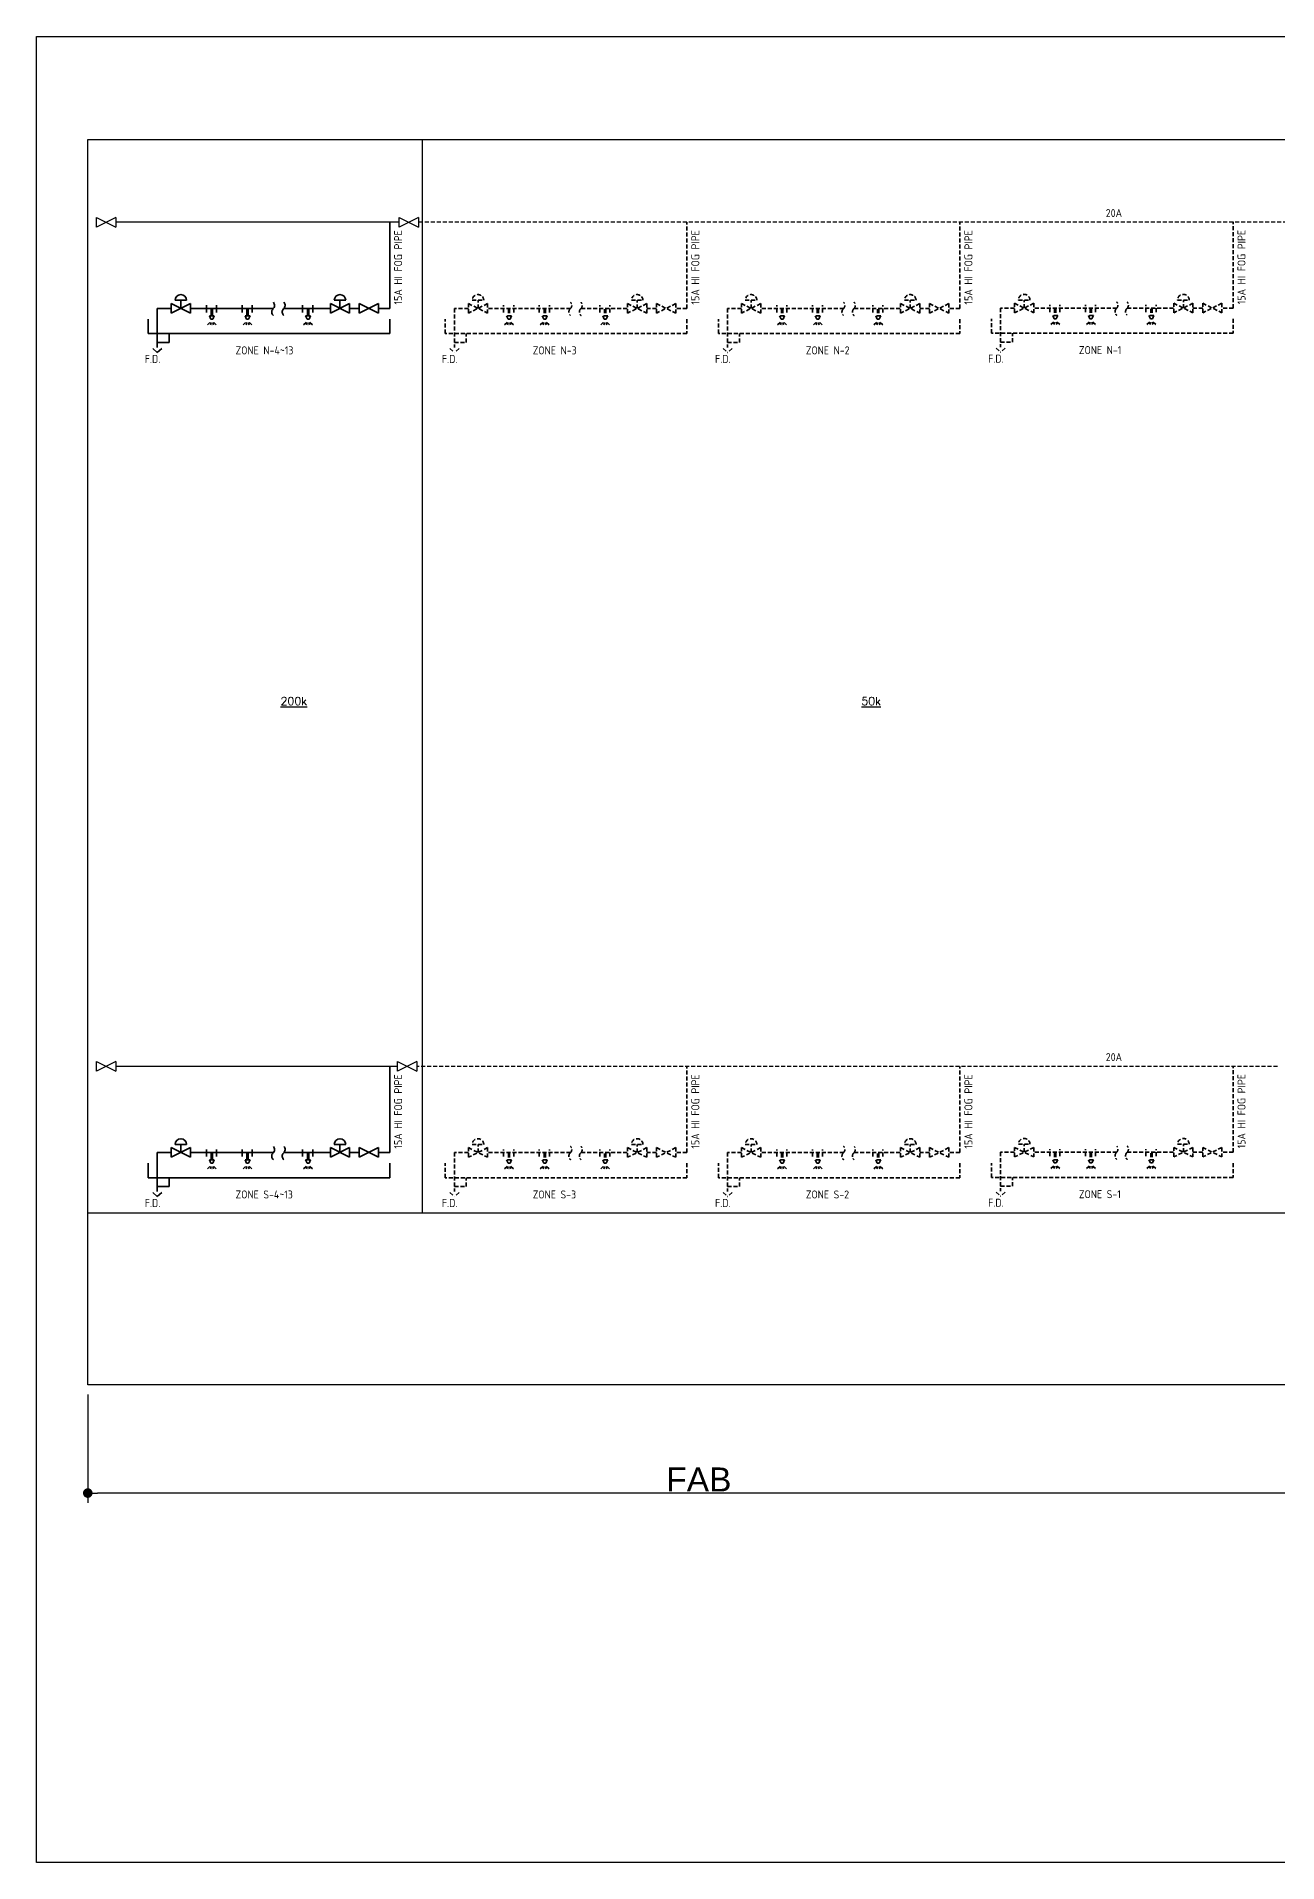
# Model space of a CAD drawing. Extents: x 41366 to 42153, y 84937 to 85507.
# Drawn here: x 41366 to 41753, y 84937 to 85507 of the extents above; entities that cross this region are included whole.
import ezdxf
from ezdxf.enums import TextEntityAlignment as Align

# ---------------------------------------------------------------- set-up
doc = ezdxf.new("R2010")
doc.units = 0
doc.header["$LTSCALE"] = 10
doc.linetypes.add('HIDDEN2', pattern=[0.1875, 0.125, -0.0625])
for name, color, linetype in [('DETL-TXT', 4, 'Continuous'), ('M-CR ZONE', 1, 'Continuous'), ('M-CWTR-TEXT', 3, 'Continuous'), ('M-CWTR-VAVE', 2, 'Continuous'), ('M-DETL-60', 3, 'Continuous'), ('M-PIPE-CHWS12', 130, 'Continuous'), ('txt', 2, 'Continuous')]:
    doc.layers.add(name, color=color, linetype=linetype)
doc.styles.add('AA-TXT', font='isocp.shx', dxfattribs={"bigfont": 'chineset.shx'})
doc.styles.add('STDTEXT', font='simplex.shx', dxfattribs={"bigfont": 'china.shx'})
doc.dimstyles.new('10-dim', dxfattribs={"dimscale": 10, "dimtxt": 0.25, "dimasz": 0.1, "dimexe": 0.1, "dimexo": 0.1, "dimgap": 0.05, "dimtad": 1, "dimdec": 0, "dimlfac": 100, "dimdsep": 46, "dimtxsty": 'AA-TXT', "dimblk": 'DOT', "dimcen": 2, "dimclrd": 256, "dimclre": 256, "dimclrt": 256, "dimazin": 0, "dimtfac": 1, "dimtdec": 0, "dimtix": 1, "dimtmove": 2, "dimatfit": 3, "dimldrblk": 'CIR', "dimfxl": 1, "dimtvp": 1, "dimtolj": 1, "dimtzin": 0, "dimarcsym": 0})

# ---------------------------------------------------------------- blocks, each defined once
blk = doc.blocks.new('A$C16496DF1')
at = {"layer": 'M-CWTR-VAVE'}
for p, q in [((0, 2), (0, 0)), ((4, 2), (0, 0)), ((0, 2), (4, 0)), ((4, 0), (4, 2))]:
    blk.add_line(p, q, dxfattribs=at)
blk = doc.blocks.new('_DOT')
at = {"color": 0, "linetype": 'ByBlock'}
blk.add_line((-0.5, 0), (-1, 0), dxfattribs=at)
at = {"color": 0, "linetype": 'ByBlock', "const_width": 0.5}
blk.add_lwpolyline([(-0.25, 0, 1), (0.25, 0, 1)], format="xyb", close=True, dxfattribs=at)
blk = doc.blocks.new('*D5')
at = {"layer": 'DEFPOINTS', "color": 0, "transparency": 16777216}
for p in [(41381.58, 85085.91), (41763.35, 85064.27), (41381.58, 85052.09)]:
    blk.add_point(p, dxfattribs=at)
at = {"layer": 'txt', "lineweight": -2, "transparency": 16777216}
for p, q in [((41381.58, 85082.91), (41381.58, 85049.09)), ((41763.35, 85061.27), (41763.35, 85049.09)), ((41760.35, 85052.09), (41384.58, 85052.09))]:
    blk.add_line(p, q, dxfattribs=at)
at = {"layer": 'txt', "lineweight": -2, "transparency": 16777216, "xscale": 3, "yscale": 3, "zscale": 3, "rotation": 180}
blk.add_blockref('_DOT', (41381.58, 85052.09), dxfattribs=at)
at = {"layer": 'txt', "lineweight": -2, "transparency": 16777216, "xscale": 3, "yscale": 3, "zscale": 3}
blk.add_blockref('_DOT', (41763.35, 85052.09), dxfattribs=at)
at = {"layer": 'txt', "transparency": 16777216, "insert": (41572.47, 85056.34), "char_height": 7.5, "attachment_point": 5, "style": 'AA-TXT'}
blk.add_mtext('\\A1;{\\fArial|b0|i0|c0|p34;FAB}', dxfattribs=at)
blk = doc.blocks.new('CIR')
at = {"color": 0}
blk.add_line((1, 0), (-1, 0), dxfattribs=at)
at = {"color": 3}
blk.add_circle((0, 0), 0.5, dxfattribs=at)

msp = doc.modelspace()

# ---------------------------------------------------------------- linework, layer by layer
at = {"lineweight": 35}
for p, q in [((41400.433, 85414.333), (41400.433, 85418.833)), ((41475.905, 85418.833), (41475.905, 85414.333)), ((41475.905, 85414.333), (41400.433, 85414.333)), ((41403.254, 85411.577), (41406.98, 85411.577)), ((41406.98, 85411.577), (41406.98, 85414.333)), ((41400.433, 85150.622), (41400.433, 85155.122)), ((41475.905, 85155.122), (41475.905, 85150.622)), ((41475.905, 85150.622), (41400.433, 85150.622)), ((41403.254, 85147.865), (41406.98, 85147.865)), ((41406.98, 85147.865), (41406.98, 85150.622))]:
    msp.add_line(p, q, dxfattribs=at)
at = {"color": 252, "linetype": 'HIDDEN2', "lineweight": 35}
for p, q in [((41493.263, 85414.333), (41493.263, 85418.833)), ((41568.735, 85418.833), (41568.735, 85414.333)), ((41578.574, 85414.333), (41578.574, 85418.833)), ((41654.045, 85418.833), (41654.045, 85414.333)), ((41663.884, 85414.42), (41663.884, 85418.92)), ((41739.355, 85418.92), (41739.355, 85414.42)), ((41568.735, 85414.333), (41493.263, 85414.333)), ((41496.084, 85411.577), (41499.81, 85411.577)), ((41499.81, 85411.577), (41499.81, 85414.333)), ((41654.045, 85414.333), (41578.574, 85414.333)), ((41581.394, 85411.577), (41585.121, 85411.577)), ((41585.121, 85411.577), (41585.121, 85414.333)), ((41739.355, 85414.42), (41663.884, 85414.42)), ((41666.704, 85411.664), (41670.431, 85411.664)), ((41670.431, 85411.664), (41670.431, 85414.42)), ((41493.263, 85150.622), (41493.263, 85155.122)), ((41568.735, 85155.122), (41568.735, 85150.622)), ((41578.574, 85150.622), (41578.574, 85155.122)), ((41654.045, 85155.122), (41654.045, 85150.622)), ((41663.884, 85150.709), (41663.884, 85155.209)), ((41739.355, 85155.209), (41739.355, 85150.709)), ((41568.735, 85150.622), (41493.263, 85150.622)), ((41496.084, 85147.865), (41499.81, 85147.865)), ((41499.81, 85147.865), (41499.81, 85150.622)), ((41654.045, 85150.622), (41578.574, 85150.622)), ((41581.394, 85147.865), (41585.121, 85147.865)), ((41585.121, 85147.865), (41585.121, 85150.622)), ((41739.355, 85150.709), (41663.884, 85150.709)), ((41666.704, 85147.952), (41670.431, 85147.952)), ((41670.431, 85147.952), (41670.431, 85150.709))]:
    msp.add_line(p, q, dxfattribs=at)
at = {"layer": 'DEFPOINTS', "color": 1}
msp.add_lwpolyline([(41365.567, 85507.146), (42076.347, 85507.146), (42076.347, 84936.686), (41365.567, 84936.686)], close=True, dxfattribs=at)
at = {"layer": 'M-CR ZONE'}
for p, q in [((41486.052, 85475.016), (41486.052, 85139.515)), ((41763.355, 85139.515), (41381.581, 85139.515))]:
    msp.add_line(p, q, dxfattribs=at)
msp.add_lwpolyline([(41763.355, 85085.913), (41381.581, 85085.913), (41381.581, 85475.016), (41763.355, 85475.016)], close=True, dxfattribs=at)
at = {"layer": 'M-CWTR-TEXT', "lineweight": 35}
for p, q in [((41403.254, 85410.369), (41403.254, 85410.019)), ((41403.254, 85146.657), (41403.254, 85146.308))]:
    msp.add_line(p, q, dxfattribs=at)
at = {"layer": 'M-CWTR-TEXT', "color": 252, "linetype": 'HIDDEN2', "lineweight": 35}
for p, q in [((41496.084, 85410.369), (41496.084, 85410.019)), ((41581.394, 85410.369), (41581.394, 85410.019)), ((41666.704, 85410.456), (41666.704, 85410.106)), ((41496.084, 85146.657), (41496.084, 85146.308)), ((41581.394, 85146.657), (41581.394, 85146.308)), ((41666.704, 85146.744), (41666.704, 85146.395))]:
    msp.add_line(p, q, dxfattribs=at)
at = {"layer": 'M-CWTR-VAVE', "lineweight": 35}
for p, q in [((41407.647, 85420.719), (41407.647, 85423.719)), ((41407.647, 85423.719), (41413.647, 85420.719)), ((41413.647, 85423.719), (41407.647, 85420.719)), ((41408.835, 85424.738), (41412.459, 85424.738)), ((41410.647, 85422.219), (41410.647, 85424.738)), ((41413.647, 85423.719), (41413.647, 85420.719)), ((41418.641, 85420.965), (41418.641, 85423.19)), ((41420.138, 85421.936), (41420.138, 85419.872)), ((41420.535, 85421.936), (41420.535, 85419.872)), ((41421.804, 85420.965), (41421.804, 85423.19)), ((41429.787, 85420.965), (41429.787, 85423.19)), ((41431.284, 85421.936), (41431.284, 85419.872)), ((41431.681, 85421.936), (41431.681, 85419.872)), ((41432.95, 85420.965), (41432.95, 85423.19)), ((41448.687, 85420.965), (41448.687, 85423.19)), ((41450.183, 85421.936), (41450.183, 85419.872)), ((41450.58, 85421.936), (41450.58, 85419.872)), ((41451.849, 85420.965), (41451.849, 85423.19)), ((41457.363, 85420.719), (41457.363, 85423.719)), ((41457.363, 85423.719), (41463.363, 85420.719)), ((41463.363, 85423.719), (41457.363, 85420.719)), ((41458.551, 85424.738), (41462.175, 85424.738)), ((41460.363, 85422.219), (41460.363, 85424.738)), ((41463.363, 85423.719), (41463.363, 85420.719)), ((41466.407, 85420.719), (41466.407, 85423.719)), ((41466.407, 85423.719), (41472.406, 85420.719)), ((41472.406, 85423.719), (41466.407, 85420.719)), ((41472.406, 85423.719), (41472.406, 85420.719)), ((41419.751, 85417.836), (41418.946, 85417.086)), ((41419.567, 85419.872), (41420.031, 85418.848)), ((41421.109, 85419.872), (41419.567, 85419.872)), ((41420.077, 85417.836), (41419.87, 85417.086)), ((41420.031, 85418.848), (41420.645, 85418.848)), ((41420.599, 85417.836), (41420.805, 85417.086)), ((41421.109, 85419.872), (41420.645, 85418.848)), ((41420.925, 85417.836), (41421.73, 85417.086)), ((41430.896, 85417.836), (41430.092, 85417.086)), ((41430.713, 85419.872), (41431.176, 85418.848)), ((41432.255, 85419.872), (41430.713, 85419.872)), ((41431.223, 85417.836), (41431.016, 85417.086)), ((41431.176, 85418.848), (41431.791, 85418.848)), ((41431.745, 85417.836), (41431.951, 85417.086)), ((41432.255, 85419.872), (41431.791, 85418.848)), ((41432.071, 85417.836), (41432.876, 85417.086)), ((41449.796, 85417.836), (41448.991, 85417.086)), ((41449.612, 85419.872), (41450.076, 85418.848)), ((41451.154, 85419.872), (41449.612, 85419.872)), ((41450.122, 85417.836), (41449.915, 85417.086)), ((41450.076, 85418.848), (41450.69, 85418.848)), ((41450.644, 85417.836), (41450.851, 85417.086)), ((41451.154, 85419.872), (41450.69, 85418.848)), ((41450.97, 85417.836), (41451.775, 85417.086)), ((41401.882, 85409.722), (41403.305, 85408.435)), ((41404.727, 85409.722), (41403.305, 85408.435)), ((41407.647, 85157.007), (41407.647, 85160.007)), ((41407.647, 85160.007), (41413.647, 85157.007)), ((41413.647, 85160.007), (41407.647, 85157.007)), ((41408.835, 85161.027), (41412.459, 85161.027)), ((41410.647, 85158.507), (41410.647, 85161.027)), ((41413.647, 85160.007), (41413.647, 85157.007)), ((41418.641, 85157.253), (41418.641, 85159.478)), ((41421.804, 85157.253), (41421.804, 85159.478)), ((41429.787, 85157.253), (41429.787, 85159.478)), ((41432.95, 85157.253), (41432.95, 85159.478)), ((41448.687, 85157.253), (41448.687, 85159.478)), ((41451.849, 85157.253), (41451.849, 85159.478)), ((41457.363, 85157.007), (41457.363, 85160.007)), ((41457.363, 85160.007), (41463.363, 85157.007)), ((41463.363, 85160.007), (41457.363, 85157.007)), ((41458.551, 85161.027), (41462.175, 85161.027)), ((41460.363, 85158.507), (41460.363, 85161.027)), ((41463.363, 85160.007), (41463.363, 85157.007)), ((41466.407, 85157.007), (41466.407, 85160.007)), ((41466.407, 85160.007), (41472.406, 85157.007)), ((41472.406, 85160.007), (41466.407, 85157.007)), ((41472.406, 85160.007), (41472.406, 85157.007)), ((41419.751, 85154.125), (41418.946, 85153.375)), ((41419.567, 85156.16), (41420.031, 85155.136)), ((41421.109, 85156.16), (41419.567, 85156.16)), ((41420.077, 85154.125), (41419.87, 85153.375)), ((41420.031, 85155.136), (41420.645, 85155.136)), ((41420.138, 85158.224), (41420.138, 85156.16)), ((41420.535, 85158.224), (41420.535, 85156.16)), ((41420.599, 85154.125), (41420.805, 85153.375)), ((41421.109, 85156.16), (41420.645, 85155.136)), ((41420.925, 85154.125), (41421.73, 85153.375)), ((41430.896, 85154.125), (41430.092, 85153.375)), ((41430.713, 85156.16), (41431.176, 85155.136)), ((41432.255, 85156.16), (41430.713, 85156.16)), ((41431.223, 85154.125), (41431.016, 85153.375)), ((41431.176, 85155.136), (41431.791, 85155.136)), ((41431.284, 85158.224), (41431.284, 85156.16)), ((41431.681, 85158.224), (41431.681, 85156.16)), ((41431.745, 85154.125), (41431.951, 85153.375)), ((41432.255, 85156.16), (41431.791, 85155.136)), ((41432.071, 85154.125), (41432.876, 85153.375)), ((41449.796, 85154.125), (41448.991, 85153.375)), ((41449.612, 85156.16), (41450.076, 85155.136)), ((41451.154, 85156.16), (41449.612, 85156.16)), ((41450.122, 85154.125), (41449.915, 85153.375)), ((41450.076, 85155.136), (41450.69, 85155.136)), ((41450.183, 85158.224), (41450.183, 85156.16)), ((41450.58, 85158.224), (41450.58, 85156.16)), ((41450.644, 85154.125), (41450.851, 85153.375)), ((41451.154, 85156.16), (41450.69, 85155.136)), ((41450.97, 85154.125), (41451.775, 85153.375)), ((41401.882, 85146.01), (41403.305, 85144.723)), ((41404.727, 85146.01), (41403.305, 85144.723))]:
    msp.add_line(p, q, dxfattribs=at)
at = {"layer": 'M-CWTR-VAVE', "color": 252, "linetype": 'HIDDEN2', "lineweight": 35}
for p, q in [((41500.477, 85420.719), (41500.477, 85423.719)), ((41500.477, 85423.719), (41506.477, 85420.719)), ((41506.477, 85423.719), (41500.477, 85420.719)), ((41501.665, 85424.738), (41505.289, 85424.738)), ((41503.477, 85422.219), (41503.477, 85424.738)), ((41506.477, 85423.719), (41506.477, 85420.719)), ((41511.471, 85420.965), (41511.471, 85423.19)), ((41512.968, 85421.936), (41512.968, 85419.872)), ((41513.365, 85421.936), (41513.365, 85419.872)), ((41514.634, 85420.965), (41514.634, 85423.19)), ((41522.617, 85420.965), (41522.617, 85423.19)), ((41524.114, 85421.936), (41524.114, 85419.872)), ((41524.511, 85421.936), (41524.511, 85419.872)), ((41525.78, 85420.965), (41525.78, 85423.19)), ((41541.517, 85420.965), (41541.517, 85423.19)), ((41543.013, 85421.936), (41543.013, 85419.872)), ((41543.41, 85421.936), (41543.41, 85419.872)), ((41544.679, 85420.965), (41544.679, 85423.19)), ((41550.193, 85420.719), (41550.193, 85423.719)), ((41550.193, 85423.719), (41556.193, 85420.719)), ((41556.193, 85423.719), (41550.193, 85420.719)), ((41551.381, 85424.738), (41555.005, 85424.738)), ((41553.193, 85422.219), (41553.193, 85424.738)), ((41556.193, 85423.719), (41556.193, 85420.719)), ((41559.237, 85420.719), (41559.237, 85423.719)), ((41559.237, 85423.719), (41565.236, 85420.719)), ((41565.236, 85423.719), (41559.237, 85420.719)), ((41565.236, 85423.719), (41565.236, 85420.719)), ((41585.788, 85420.719), (41585.788, 85423.719)), ((41585.788, 85423.719), (41591.787, 85420.719)), ((41591.787, 85423.719), (41585.788, 85420.719)), ((41586.976, 85424.738), (41590.599, 85424.738)), ((41588.787, 85422.219), (41588.787, 85424.738)), ((41591.787, 85423.719), (41591.787, 85420.719)), ((41596.782, 85420.965), (41596.782, 85423.19)), ((41598.278, 85421.936), (41598.278, 85419.872)), ((41598.675, 85421.936), (41598.675, 85419.872)), ((41599.944, 85420.965), (41599.944, 85423.19)), ((41607.928, 85420.965), (41607.928, 85423.19)), ((41609.424, 85421.936), (41609.424, 85419.872)), ((41609.821, 85421.936), (41609.821, 85419.872)), ((41611.09, 85420.965), (41611.09, 85423.19)), ((41626.827, 85420.965), (41626.827, 85423.19)), ((41628.324, 85421.936), (41628.324, 85419.872)), ((41628.721, 85421.936), (41628.721, 85419.872)), ((41629.99, 85420.965), (41629.99, 85423.19)), ((41635.504, 85420.719), (41635.504, 85423.719)), ((41635.504, 85423.719), (41641.503, 85420.719)), ((41641.503, 85423.719), (41635.504, 85420.719)), ((41636.692, 85424.738), (41640.315, 85424.738)), ((41638.503, 85422.219), (41638.503, 85424.738)), ((41641.503, 85423.719), (41641.503, 85420.719)), ((41644.547, 85420.719), (41644.547, 85423.719)), ((41644.547, 85423.719), (41650.546, 85420.719)), ((41650.546, 85423.719), (41644.547, 85420.719)), ((41650.546, 85423.719), (41650.546, 85420.719)), ((41671.098, 85420.806), (41671.098, 85423.806)), ((41671.098, 85423.806), (41677.097, 85420.806)), ((41677.097, 85423.806), (41671.098, 85420.806)), ((41672.286, 85424.825), (41675.91, 85424.825)), ((41674.098, 85422.306), (41674.098, 85424.825)), ((41677.097, 85423.806), (41677.097, 85420.806)), ((41682.092, 85421.052), (41682.092, 85423.277)), ((41683.589, 85422.023), (41683.589, 85419.959)), ((41683.986, 85422.023), (41683.986, 85419.959)), ((41685.255, 85421.052), (41685.255, 85423.277)), ((41693.238, 85421.052), (41693.238, 85423.277)), ((41694.734, 85422.023), (41694.734, 85419.959)), ((41695.132, 85422.023), (41695.132, 85419.959)), ((41696.4, 85421.052), (41696.4, 85423.277)), ((41712.138, 85421.052), (41712.138, 85423.277)), ((41713.634, 85422.023), (41713.634, 85419.959)), ((41714.031, 85422.023), (41714.031, 85419.959)), ((41715.3, 85421.052), (41715.3, 85423.277)), ((41720.814, 85420.806), (41720.814, 85423.806)), ((41720.814, 85423.806), (41726.813, 85420.806)), ((41726.813, 85423.806), (41720.814, 85420.806)), ((41722.002, 85424.825), (41725.626, 85424.825)), ((41723.814, 85422.306), (41723.814, 85424.825)), ((41726.813, 85423.806), (41726.813, 85420.806)), ((41729.858, 85420.806), (41729.858, 85423.806)), ((41729.858, 85423.806), (41735.857, 85420.806)), ((41735.857, 85423.806), (41729.858, 85420.806)), ((41735.857, 85423.806), (41735.857, 85420.806)), ((41512.581, 85417.836), (41511.776, 85417.086)), ((41512.397, 85419.872), (41512.861, 85418.848)), ((41513.939, 85419.872), (41512.397, 85419.872)), ((41512.907, 85417.836), (41512.7, 85417.086)), ((41512.861, 85418.848), (41513.475, 85418.848)), ((41513.429, 85417.836), (41513.635, 85417.086)), ((41513.939, 85419.872), (41513.475, 85418.848)), ((41513.755, 85417.836), (41514.56, 85417.086)), ((41523.726, 85417.836), (41522.922, 85417.086)), ((41523.543, 85419.872), (41524.006, 85418.848)), ((41525.085, 85419.872), (41523.543, 85419.872)), ((41524.053, 85417.836), (41523.846, 85417.086)), ((41524.006, 85418.848), (41524.621, 85418.848)), ((41524.575, 85417.836), (41524.781, 85417.086)), ((41525.085, 85419.872), (41524.621, 85418.848)), ((41524.901, 85417.836), (41525.706, 85417.086)), ((41542.626, 85417.836), (41541.821, 85417.086)), ((41542.442, 85419.872), (41542.906, 85418.848)), ((41543.984, 85419.872), (41542.442, 85419.872)), ((41542.952, 85417.836), (41542.745, 85417.086)), ((41542.906, 85418.848), (41543.52, 85418.848)), ((41543.474, 85417.836), (41543.681, 85417.086)), ((41543.984, 85419.872), (41543.52, 85418.848)), ((41543.8, 85417.836), (41544.605, 85417.086)), ((41597.891, 85417.836), (41597.086, 85417.086)), ((41597.707, 85419.872), (41598.171, 85418.848)), ((41599.249, 85419.872), (41597.707, 85419.872)), ((41598.217, 85417.836), (41598.011, 85417.086)), ((41598.171, 85418.848), (41598.785, 85418.848)), ((41598.739, 85417.836), (41598.946, 85417.086)), ((41599.249, 85419.872), (41598.785, 85418.848)), ((41599.066, 85417.836), (41599.87, 85417.086)), ((41609.037, 85417.836), (41608.232, 85417.086)), ((41608.853, 85419.872), (41609.317, 85418.848)), ((41610.395, 85419.872), (41608.853, 85419.872)), ((41609.363, 85417.836), (41609.156, 85417.086)), ((41609.317, 85418.848), (41609.931, 85418.848)), ((41609.885, 85417.836), (41610.092, 85417.086)), ((41610.395, 85419.872), (41609.931, 85418.848)), ((41610.211, 85417.836), (41611.016, 85417.086)), ((41627.936, 85417.836), (41627.131, 85417.086)), ((41627.752, 85419.872), (41628.216, 85418.848)), ((41629.295, 85419.872), (41627.752, 85419.872)), ((41628.262, 85417.836), (41628.056, 85417.086)), ((41628.216, 85418.848), (41628.831, 85418.848)), ((41628.785, 85417.836), (41628.991, 85417.086)), ((41629.295, 85419.872), (41628.831, 85418.848)), ((41629.111, 85417.836), (41629.916, 85417.086)), ((41683.201, 85417.923), (41682.397, 85417.173)), ((41683.018, 85419.959), (41683.481, 85418.935)), ((41684.56, 85419.959), (41683.018, 85419.959)), ((41683.528, 85417.923), (41683.321, 85417.173)), ((41683.481, 85418.935), (41684.096, 85418.935)), ((41684.05, 85417.923), (41684.256, 85417.173)), ((41684.56, 85419.959), (41684.096, 85418.935)), ((41684.376, 85417.923), (41685.181, 85417.173)), ((41694.347, 85417.923), (41693.542, 85417.173)), ((41694.163, 85419.959), (41694.627, 85418.935)), ((41695.705, 85419.959), (41694.163, 85419.959)), ((41694.673, 85417.923), (41694.467, 85417.173)), ((41694.627, 85418.935), (41695.242, 85418.935)), ((41695.195, 85417.923), (41695.402, 85417.173)), ((41695.705, 85419.959), (41695.242, 85418.935)), ((41695.522, 85417.923), (41696.327, 85417.173)), ((41713.247, 85417.923), (41712.442, 85417.173)), ((41713.063, 85419.959), (41713.527, 85418.935)), ((41714.605, 85419.959), (41713.063, 85419.959)), ((41713.573, 85417.923), (41713.366, 85417.173)), ((41713.527, 85418.935), (41714.141, 85418.935)), ((41714.095, 85417.923), (41714.302, 85417.173)), ((41714.605, 85419.959), (41714.141, 85418.935)), ((41714.421, 85417.923), (41715.226, 85417.173)), ((41494.712, 85409.722), (41496.135, 85408.435)), ((41497.557, 85409.722), (41496.135, 85408.435)), ((41580.023, 85409.722), (41581.445, 85408.435)), ((41582.868, 85409.722), (41581.445, 85408.435)), ((41665.333, 85409.809), (41666.756, 85408.522)), ((41668.178, 85409.809), (41666.756, 85408.522)), ((41500.477, 85157.007), (41500.477, 85160.007)), ((41500.477, 85160.007), (41506.477, 85157.007)), ((41506.477, 85160.007), (41500.477, 85157.007)), ((41501.665, 85161.027), (41505.289, 85161.027)), ((41503.477, 85158.507), (41503.477, 85161.027)), ((41506.477, 85160.007), (41506.477, 85157.007)), ((41511.471, 85157.253), (41511.471, 85159.478)), ((41514.634, 85157.253), (41514.634, 85159.478)), ((41522.617, 85157.253), (41522.617, 85159.478)), ((41525.78, 85157.253), (41525.78, 85159.478)), ((41541.517, 85157.253), (41541.517, 85159.478)), ((41544.679, 85157.253), (41544.679, 85159.478)), ((41550.193, 85157.007), (41550.193, 85160.007)), ((41550.193, 85160.007), (41556.193, 85157.007)), ((41556.193, 85160.007), (41550.193, 85157.007)), ((41551.381, 85161.027), (41555.005, 85161.027)), ((41553.193, 85158.507), (41553.193, 85161.027)), ((41556.193, 85160.007), (41556.193, 85157.007)), ((41559.237, 85157.007), (41559.237, 85160.007)), ((41559.237, 85160.007), (41565.236, 85157.007)), ((41565.236, 85160.007), (41559.237, 85157.007)), ((41565.236, 85160.007), (41565.236, 85157.007)), ((41585.788, 85157.007), (41585.788, 85160.007)), ((41585.788, 85160.007), (41591.787, 85157.007)), ((41591.787, 85160.007), (41585.788, 85157.007)), ((41586.976, 85161.027), (41590.599, 85161.027)), ((41588.787, 85158.507), (41588.787, 85161.027)), ((41591.787, 85160.007), (41591.787, 85157.007)), ((41596.782, 85157.253), (41596.782, 85159.478)), ((41599.944, 85157.253), (41599.944, 85159.478)), ((41607.928, 85157.253), (41607.928, 85159.478)), ((41611.09, 85157.253), (41611.09, 85159.478)), ((41626.827, 85157.253), (41626.827, 85159.478)), ((41629.99, 85157.253), (41629.99, 85159.478)), ((41635.504, 85157.007), (41635.504, 85160.007)), ((41635.504, 85160.007), (41641.503, 85157.007)), ((41641.503, 85160.007), (41635.504, 85157.007)), ((41636.692, 85161.027), (41640.315, 85161.027)), ((41638.503, 85158.507), (41638.503, 85161.027)), ((41641.503, 85160.007), (41641.503, 85157.007)), ((41644.547, 85157.007), (41644.547, 85160.007)), ((41644.547, 85160.007), (41650.546, 85157.007)), ((41650.546, 85160.007), (41644.547, 85157.007)), ((41650.546, 85160.007), (41650.546, 85157.007)), ((41671.098, 85157.094), (41671.098, 85160.094)), ((41671.098, 85160.094), (41677.097, 85157.094)), ((41677.097, 85160.094), (41671.098, 85157.094)), ((41672.286, 85161.114), (41675.91, 85161.114)), ((41674.098, 85158.594), (41674.098, 85161.114)), ((41677.097, 85160.094), (41677.097, 85157.094)), ((41682.092, 85157.34), (41682.092, 85159.565)), ((41683.589, 85158.311), (41683.589, 85156.247)), ((41683.986, 85158.311), (41683.986, 85156.247)), ((41685.255, 85157.34), (41685.255, 85159.565)), ((41693.238, 85157.34), (41693.238, 85159.565)), ((41694.734, 85158.311), (41694.734, 85156.247)), ((41695.132, 85158.311), (41695.132, 85156.247)), ((41696.4, 85157.34), (41696.4, 85159.565)), ((41712.138, 85157.34), (41712.138, 85159.565)), ((41713.634, 85158.311), (41713.634, 85156.247)), ((41714.031, 85158.311), (41714.031, 85156.247)), ((41715.3, 85157.34), (41715.3, 85159.565)), ((41720.814, 85157.094), (41720.814, 85160.094)), ((41720.814, 85160.094), (41726.813, 85157.094)), ((41726.813, 85160.094), (41720.814, 85157.094)), ((41722.002, 85161.114), (41725.626, 85161.114)), ((41723.814, 85158.594), (41723.814, 85161.114)), ((41726.813, 85160.094), (41726.813, 85157.094)), ((41729.858, 85157.094), (41729.858, 85160.094)), ((41729.858, 85160.094), (41735.857, 85157.094)), ((41735.857, 85160.094), (41729.858, 85157.094)), ((41735.857, 85160.094), (41735.857, 85157.094)), ((41512.581, 85154.125), (41511.776, 85153.375)), ((41512.397, 85156.16), (41512.861, 85155.136)), ((41513.939, 85156.16), (41512.397, 85156.16)), ((41512.907, 85154.125), (41512.7, 85153.375)), ((41512.861, 85155.136), (41513.475, 85155.136)), ((41512.968, 85158.224), (41512.968, 85156.16)), ((41513.365, 85158.224), (41513.365, 85156.16)), ((41513.429, 85154.125), (41513.635, 85153.375)), ((41513.939, 85156.16), (41513.475, 85155.136)), ((41513.755, 85154.125), (41514.56, 85153.375)), ((41523.726, 85154.125), (41522.922, 85153.375)), ((41523.543, 85156.16), (41524.006, 85155.136)), ((41525.085, 85156.16), (41523.543, 85156.16)), ((41524.053, 85154.125), (41523.846, 85153.375)), ((41524.006, 85155.136), (41524.621, 85155.136)), ((41524.114, 85158.224), (41524.114, 85156.16)), ((41524.511, 85158.224), (41524.511, 85156.16)), ((41524.575, 85154.125), (41524.781, 85153.375)), ((41525.085, 85156.16), (41524.621, 85155.136)), ((41524.901, 85154.125), (41525.706, 85153.375)), ((41542.626, 85154.125), (41541.821, 85153.375)), ((41542.442, 85156.16), (41542.906, 85155.136)), ((41543.984, 85156.16), (41542.442, 85156.16)), ((41542.952, 85154.125), (41542.745, 85153.375)), ((41542.906, 85155.136), (41543.52, 85155.136)), ((41543.013, 85158.224), (41543.013, 85156.16)), ((41543.41, 85158.224), (41543.41, 85156.16)), ((41543.474, 85154.125), (41543.681, 85153.375)), ((41543.984, 85156.16), (41543.52, 85155.136)), ((41543.8, 85154.125), (41544.605, 85153.375)), ((41597.891, 85154.125), (41597.086, 85153.375)), ((41597.707, 85156.16), (41598.171, 85155.136)), ((41599.249, 85156.16), (41597.707, 85156.16)), ((41598.217, 85154.125), (41598.011, 85153.375)), ((41598.171, 85155.136), (41598.785, 85155.136)), ((41598.278, 85158.224), (41598.278, 85156.16)), ((41598.675, 85158.224), (41598.675, 85156.16)), ((41598.739, 85154.125), (41598.946, 85153.375)), ((41599.249, 85156.16), (41598.785, 85155.136)), ((41599.066, 85154.125), (41599.87, 85153.375)), ((41609.037, 85154.125), (41608.232, 85153.375)), ((41608.853, 85156.16), (41609.317, 85155.136)), ((41610.395, 85156.16), (41608.853, 85156.16)), ((41609.363, 85154.125), (41609.156, 85153.375)), ((41609.317, 85155.136), (41609.931, 85155.136)), ((41609.424, 85158.224), (41609.424, 85156.16)), ((41609.821, 85158.224), (41609.821, 85156.16)), ((41609.885, 85154.125), (41610.092, 85153.375)), ((41610.395, 85156.16), (41609.931, 85155.136)), ((41610.211, 85154.125), (41611.016, 85153.375)), ((41627.936, 85154.125), (41627.131, 85153.375)), ((41627.752, 85156.16), (41628.216, 85155.136)), ((41629.295, 85156.16), (41627.752, 85156.16)), ((41628.262, 85154.125), (41628.056, 85153.375)), ((41628.216, 85155.136), (41628.831, 85155.136)), ((41628.324, 85158.224), (41628.324, 85156.16)), ((41628.721, 85158.224), (41628.721, 85156.16)), ((41628.785, 85154.125), (41628.991, 85153.375)), ((41629.295, 85156.16), (41628.831, 85155.136)), ((41629.111, 85154.125), (41629.916, 85153.375)), ((41683.201, 85154.212), (41682.397, 85153.462)), ((41683.018, 85156.247), (41683.481, 85155.223)), ((41684.56, 85156.247), (41683.018, 85156.247)), ((41683.528, 85154.212), (41683.321, 85153.462)), ((41683.481, 85155.223), (41684.096, 85155.223)), ((41684.05, 85154.212), (41684.256, 85153.462)), ((41684.56, 85156.247), (41684.096, 85155.223)), ((41684.376, 85154.212), (41685.181, 85153.462)), ((41694.347, 85154.212), (41693.542, 85153.462)), ((41694.163, 85156.247), (41694.627, 85155.223)), ((41695.705, 85156.247), (41694.163, 85156.247)), ((41694.673, 85154.212), (41694.467, 85153.462)), ((41694.627, 85155.223), (41695.242, 85155.223)), ((41695.195, 85154.212), (41695.402, 85153.462)), ((41695.705, 85156.247), (41695.242, 85155.223)), ((41695.522, 85154.212), (41696.327, 85153.462)), ((41713.247, 85154.212), (41712.442, 85153.462)), ((41713.063, 85156.247), (41713.527, 85155.223)), ((41714.605, 85156.247), (41713.063, 85156.247)), ((41713.573, 85154.212), (41713.366, 85153.462)), ((41713.527, 85155.223), (41714.141, 85155.223)), ((41714.095, 85154.212), (41714.302, 85153.462)), ((41714.605, 85156.247), (41714.141, 85155.223)), ((41714.421, 85154.212), (41715.226, 85153.462)), ((41494.712, 85146.01), (41496.135, 85144.723)), ((41497.557, 85146.01), (41496.135, 85144.723)), ((41580.023, 85146.01), (41581.445, 85144.723)), ((41582.868, 85146.01), (41581.445, 85144.723)), ((41665.333, 85146.097), (41666.756, 85144.81)), ((41668.178, 85146.097), (41666.756, 85144.81))]:
    msp.add_line(p, q, dxfattribs=at)
at = {"layer": 'M-CWTR-VAVE', "lineweight": 35}
for centre in [(41410.647, 85424.708), (41460.363, 85424.708), (41410.647, 85160.996), (41460.363, 85160.996)]:
    msp.add_arc(centre, 1.812, 0.96013, 179.03987, dxfattribs=at)
at = {"layer": 'M-CWTR-VAVE', "color": 252, "linetype": 'HIDDEN2', "lineweight": 35}
for centre in [(41503.477, 85424.708), (41553.193, 85424.708), (41588.787, 85424.708), (41638.503, 85424.708), (41674.098, 85424.795), (41723.814, 85424.795), (41503.477, 85160.996), (41553.193, 85160.996), (41588.787, 85160.996), (41638.503, 85160.996), (41674.098, 85161.083), (41723.814, 85161.083)]:
    msp.add_arc(centre, 1.812, 0.96013, 179.03987, dxfattribs=at)
at = {"layer": 'M-PIPE-CHWS12'}
for p, q in [((41478.853, 85449.114), (41390.313, 85449.114)), ((41478.328, 85185.403), (41390.313, 85185.403))]:
    msp.add_line(p, q, dxfattribs=at)
at = {"layer": 'M-PIPE-CHWS12', "lineweight": 35}
for p, q in [((41475.905, 85422.219), (41475.905, 85449.114)), ((41407.647, 85422.219), (41403.254, 85422.219)), ((41403.254, 85422.219), (41403.254, 85410.019)), ((41439.588, 85422.219), (41413.647, 85422.219)), ((41457.237, 85422.219), (41442.859, 85422.219)), ((41466.407, 85422.219), (41463.363, 85422.219)), ((41475.905, 85422.219), (41472.406, 85422.219)), ((41475.905, 85158.507), (41475.905, 85185.403)), ((41407.647, 85158.507), (41403.254, 85158.507)), ((41403.254, 85158.507), (41403.254, 85146.308)), ((41439.588, 85158.507), (41413.647, 85158.507)), ((41457.237, 85158.507), (41442.859, 85158.507)), ((41466.407, 85158.507), (41463.363, 85158.507)), ((41475.905, 85158.507), (41472.406, 85158.507))]:
    msp.add_line(p, q, dxfattribs=at)
at = {"layer": 'M-PIPE-CHWS12', "color": 252, "linetype": 'HIDDEN2'}
for p, q in [((41776.829, 85449.114), (41484.852, 85449.114)), ((41753.219, 85185.403), (41484.327, 85185.403))]:
    msp.add_line(p, q, dxfattribs=at)
at = {"layer": 'M-PIPE-CHWS12', "color": 252, "linetype": 'HIDDEN2', "lineweight": 35}
for p, q in [((41568.735, 85422.219), (41568.735, 85449.114)), ((41654.045, 85422.219), (41654.045, 85449.114)), ((41739.355, 85422.306), (41739.355, 85449.201)), ((41500.477, 85422.219), (41496.084, 85422.219)), ((41496.084, 85422.219), (41496.084, 85410.019)), ((41532.418, 85422.219), (41506.477, 85422.219)), ((41550.067, 85422.219), (41535.689, 85422.219)), ((41559.237, 85422.219), (41556.193, 85422.219)), ((41568.735, 85422.219), (41565.236, 85422.219)), ((41585.788, 85422.219), (41581.394, 85422.219)), ((41581.394, 85422.219), (41581.394, 85410.019)), ((41617.729, 85422.219), (41591.787, 85422.219)), ((41635.378, 85422.219), (41620.999, 85422.219)), ((41644.547, 85422.219), (41641.503, 85422.219)), ((41654.045, 85422.219), (41650.546, 85422.219)), ((41671.098, 85422.306), (41666.704, 85422.306)), ((41666.704, 85422.306), (41666.704, 85410.106)), ((41703.039, 85422.306), (41677.097, 85422.306)), ((41720.688, 85422.306), (41706.31, 85422.306)), ((41729.858, 85422.306), (41726.813, 85422.306)), ((41739.355, 85422.306), (41735.857, 85422.306)), ((41568.735, 85158.507), (41568.735, 85185.403)), ((41654.045, 85158.507), (41654.045, 85185.403)), ((41739.355, 85158.594), (41739.355, 85185.49)), ((41500.477, 85158.507), (41496.084, 85158.507)), ((41496.084, 85158.507), (41496.084, 85146.308)), ((41532.418, 85158.507), (41506.477, 85158.507)), ((41550.067, 85158.507), (41535.689, 85158.507)), ((41559.237, 85158.507), (41556.193, 85158.507)), ((41568.735, 85158.507), (41565.236, 85158.507)), ((41585.788, 85158.507), (41581.394, 85158.507)), ((41581.394, 85158.507), (41581.394, 85146.308)), ((41617.729, 85158.507), (41591.787, 85158.507)), ((41635.378, 85158.507), (41620.999, 85158.507)), ((41644.547, 85158.507), (41641.503, 85158.507)), ((41654.045, 85158.507), (41650.546, 85158.507)), ((41671.098, 85158.594), (41666.704, 85158.594)), ((41666.704, 85158.594), (41666.704, 85146.395)), ((41703.039, 85158.594), (41677.097, 85158.594)), ((41720.688, 85158.594), (41706.31, 85158.594)), ((41729.858, 85158.594), (41726.813, 85158.594)), ((41739.355, 85158.594), (41735.857, 85158.594))]:
    msp.add_line(p, q, dxfattribs=at)
at = {"layer": 'M-PIPE-CHWS12', "lineweight": 35}
for centre, start, end in [((41440.485, 85421.074), 137.95274, 230.18957), ((41438.485, 85423.154), 309.81043, 42.04726), ((41443.756, 85421.074), 137.95274, 230.18957), ((41441.755, 85423.154), 309.81043, 42.04726), ((41440.485, 85157.362), 137.95274, 230.18957), ((41438.485, 85159.443), 309.81043, 42.04726), ((41443.756, 85157.362), 137.95274, 230.18957), ((41441.755, 85159.443), 309.81043, 42.04726)]:
    msp.add_arc(centre, 1.447, start, end, dxfattribs=at)
at = {"layer": 'M-PIPE-CHWS12', "color": 252, "linetype": 'HIDDEN2', "lineweight": 35}
for centre, start, end in [((41533.315, 85421.074), 137.95274, 230.18957), ((41531.315, 85423.154), 309.81043, 42.04726), ((41536.586, 85421.074), 137.95274, 230.18957), ((41534.585, 85423.154), 309.81043, 42.04726), ((41618.626, 85421.074), 137.95274, 230.18957), ((41616.625, 85423.154), 309.81043, 42.04726), ((41621.896, 85421.074), 137.95274, 230.18957), ((41619.896, 85423.154), 309.81043, 42.04726), ((41703.936, 85421.161), 137.95274, 230.18957), ((41701.936, 85423.241), 309.81043, 42.04726), ((41707.207, 85421.161), 137.95274, 230.18957), ((41705.206, 85423.241), 309.81043, 42.04726), ((41533.315, 85157.362), 137.95274, 230.18957), ((41531.315, 85159.443), 309.81043, 42.04726), ((41536.586, 85157.362), 137.95274, 230.18957), ((41534.585, 85159.443), 309.81043, 42.04726), ((41618.626, 85157.362), 137.95274, 230.18957), ((41616.625, 85159.443), 309.81043, 42.04726), ((41621.896, 85157.362), 137.95274, 230.18957), ((41619.896, 85159.443), 309.81043, 42.04726), ((41703.936, 85157.449), 137.95274, 230.18957), ((41701.936, 85159.53), 309.81043, 42.04726), ((41707.207, 85157.449), 137.95274, 230.18957), ((41705.206, 85159.53), 309.81043, 42.04726)]:
    msp.add_arc(centre, 1.447, start, end, dxfattribs=at)

# ---------------------------------------------------------------- block references
at = {"xscale": -1.5, "yscale": 1.5, "zscale": 1.5}
for p in [(41390.313, 85447.614), (41484.852, 85447.614), (41390.313, 85183.903), (41484.327, 85183.903)]:
    msp.add_blockref('A$C16496DF1', p, dxfattribs=at)

# ---------------------------------------------------------------- texts
at = {"layer": 'DETL-TXT', "color": 252, "linetype": 'HIDDEN2', "style": 'AA-TXT'}
for p in [(41702.123, 85451.994), (41702.123, 85188.283)]:
    msp.add_text('20A', height=2.5, dxfattribs=at).set_placement(p, align=Align.MIDDLE)
at = {"layer": 'DETL-TXT', "style": 'AA-TXT'}
for p in [(41479.787, 85423.418), (41479.787, 85159.706)]:
    msp.add_text('15A HI FOG PIPE', height=2.5, rotation=90, dxfattribs=at).set_placement(p)
at = {"layer": 'DETL-TXT', "color": 252, "linetype": 'HIDDEN2', "style": 'AA-TXT'}
for p in [(41572.617, 85423.418), (41657.927, 85423.418), (41743.237, 85423.505), (41572.617, 85159.706), (41657.927, 85159.706), (41743.237, 85159.793)]:
    msp.add_text('15A HI FOG PIPE', height=2.5, rotation=90, dxfattribs=at).set_placement(p)
at = {"layer": 'DETL-TXT', "style": 'AA-TXT'}
for s, p in [('ZONE N-4~13', (41427.74, 85407.844)), ('F.D.', (41399.369, 85405.17)), ('F.D.', (41399.369, 85141.458)), ('ZONE S-4~13', (41427.74, 85144.133))]:
    msp.add_text(s, height=2.5, dxfattribs=at).set_placement(p)
at = {"layer": 'DETL-TXT', "color": 252, "linetype": 'HIDDEN2', "style": 'AA-TXT'}
for s, p in [('ZONE N-3', (41520.57, 85407.844)), ('ZONE N-2', (41605.881, 85407.844)), ('ZONE N-1', (41691.191, 85407.931)), ('F.D.', (41492.199, 85405.17)), ('F.D.', (41577.509, 85405.17)), ('F.D.', (41662.82, 85405.257)), ('F.D.', (41492.199, 85141.458)), ('ZONE S-3', (41520.57, 85144.133)), ('F.D.', (41577.509, 85141.458)), ('ZONE S-2', (41605.881, 85144.133)), ('F.D.', (41662.82, 85141.545)), ('ZONE S-1', (41691.191, 85144.22))]:
    msp.add_text(s, height=2.5, dxfattribs=at).set_placement(p)
at = {"layer": 'M-DETL-60', "style": 'STDTEXT'}
msp.add_text('%%U200k', height=2.5, dxfattribs=at).set_placement((41445.941, 85299.518), align=Align.MIDDLE)
at = {"layer": 'M-DETL-60', "color": 252, "linetype": 'HIDDEN2', "style": 'STDTEXT'}
msp.add_text('%%U50k', height=2.5, dxfattribs=at).set_placement((41626.284, 85299.518), align=Align.MIDDLE)

# ---------------------------------------------------------------- dimensions: what is measured, and where the dimension line sits
at = {"layer": 'txt'}
dim = msp.add_linear_dim(base=(41381.581, 85052.093), p1=(41763.355, 85064.27), p2=(41381.581, 85085.913), angle=180, text='{\\fArial|b0|i0|c0|p34;FAB}', dimstyle='10-dim', override={"dimtxt": 0.75, "dimasz": 0.3, "dimexe": 0.3, "dimexo": 0.3}, dxfattribs=at)
dim.commit()
dim.dimension.update_dxf_attribs({"geometry": '*D5', "text_midpoint": (41572.468, 85056.343)})

doc.saveas('drawing.dxf')
